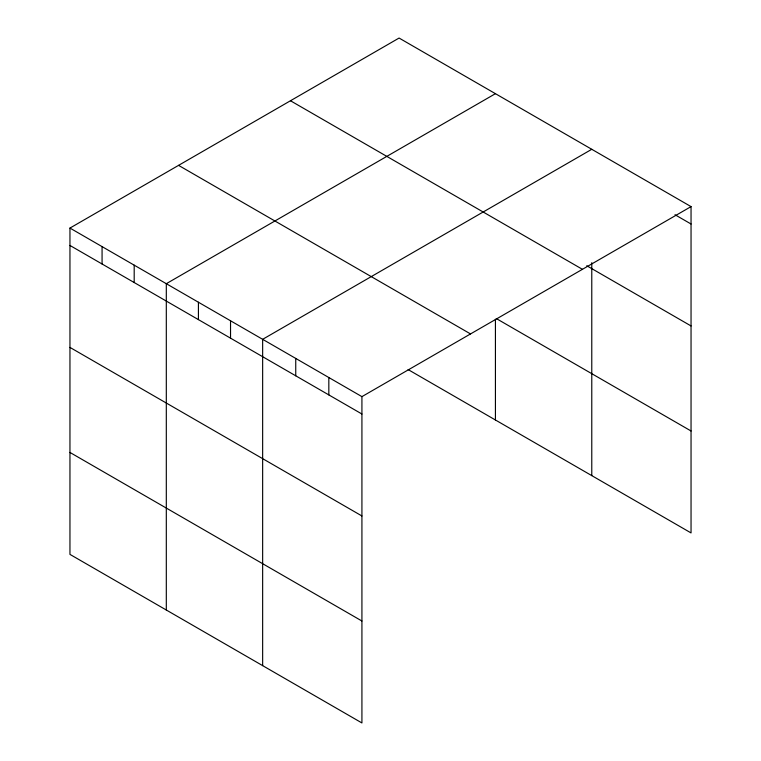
<?xml version="1.0" encoding="UTF-8"?>
<svg xmlns="http://www.w3.org/2000/svg" width="761" height="761" viewBox="0 0 761 761"><rect width="100%" height="100%" fill="white"/><g stroke="black" fill="none" stroke-linecap="round" stroke-linejoin="round"><path stroke-width="1.14" d="M591.773 262.707L591.773 475.625M69.955 228.072L361.922 396.633L361.922 722.95L69.955 554.389L69.955 228.072L399.078 38.05L691.045 206.612L691.045 532.928L408.115 369.58M495.43 93.679L166.307 283.691L166.307 610.018M591.773 149.299L262.65 339.32L262.65 665.637M361.922 396.633L691.045 206.612M674.997 214.735L691.045 224M586.76 265.741L691.045 325.946M290.474 100.756L582.431 269.318M496.429 318.631L691.045 430.983M178.569 165.365L470.526 333.927M69.955 245.451L361.922 414.013M69.955 347.406L361.922 515.968M69.955 452.443L361.922 621.005M495.43 319.23L495.43 419.996M328.828 377.523L328.828 394.911M295.744 358.421L295.744 375.81M230.535 320.781L230.535 338.16M198.421 302.231L198.421 319.62M134.193 265.151L134.193 282.54M102.069 246.612L102.069 264"/></g></svg>
